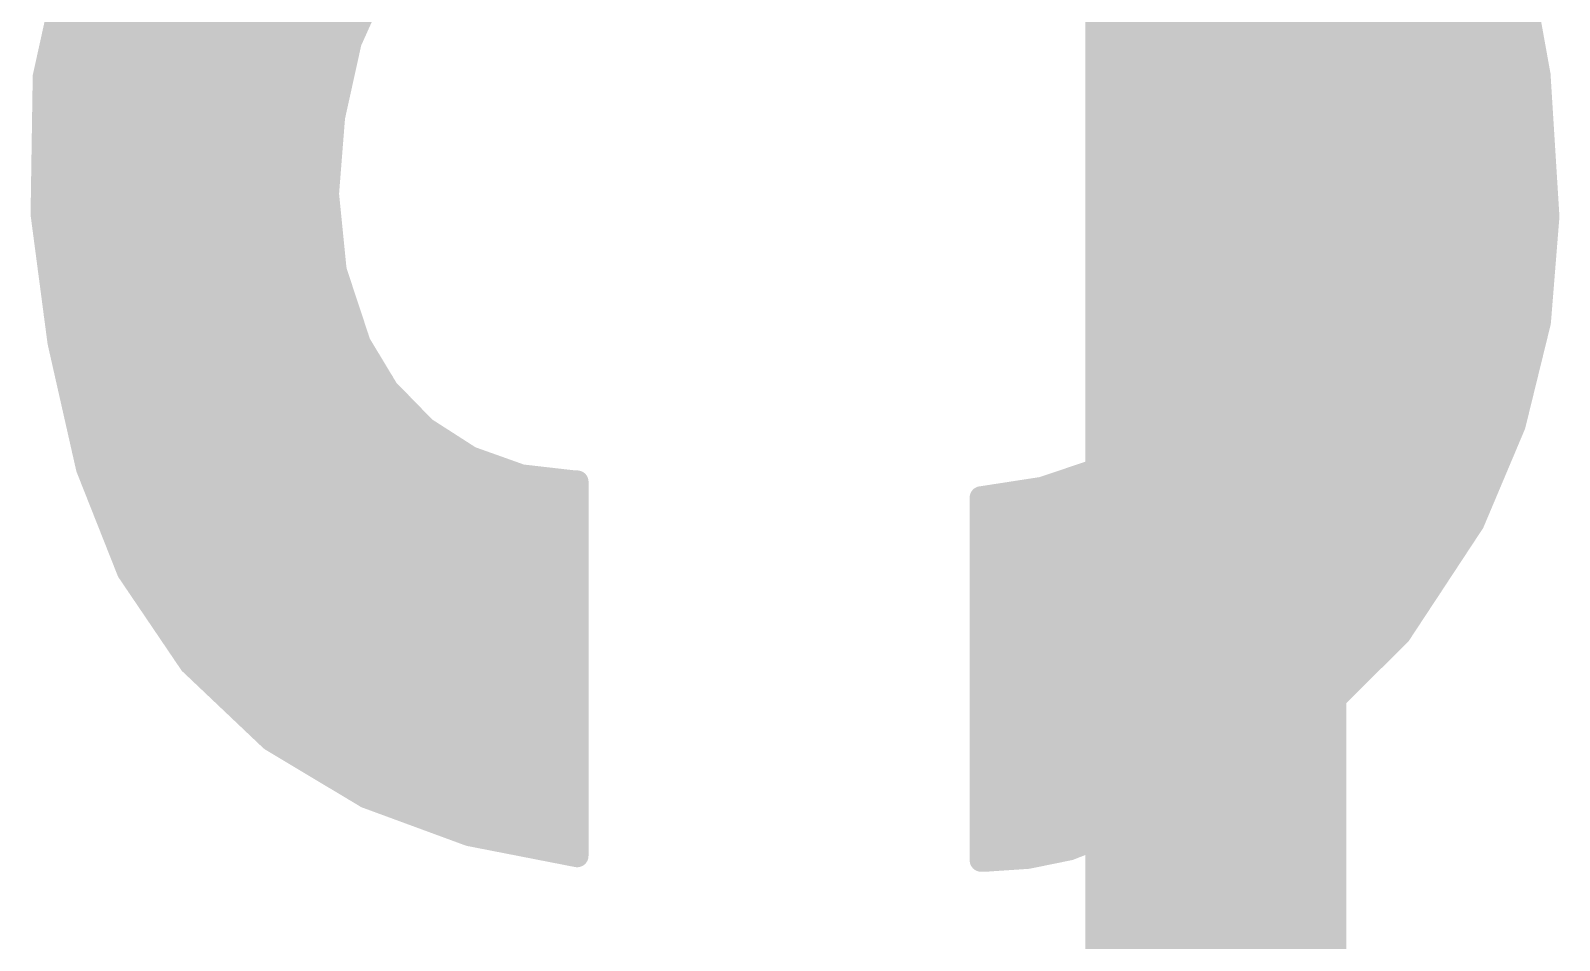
# Model space of a CAD drawing. Extents: x -36 to 72, y -18 to 26.
# Drawn here: x 10.084 to 11.796, y 7.147 to 8.166 of the extents above; entities that cross this region are included whole.
import ezdxf

# ---------------------------------------------------------------- set-up
doc = ezdxf.new("R2010")
doc.units = 0
for name, color, linetype in [('21', 41, 'CONTINUOUS'), ('22', 40, 'CONTINUOUS'), ('51', 53, 'CONTINUOUS')]:
    doc.layers.add(name, color=color, linetype=linetype)

msp = doc.modelspace()

# ---------------------------------------------------------------- linework, layer by layer
at = {"layer": '21', "const_width": 0.254}
msp.add_lwpolyline([(11.43, 8.382), (11.43, 6.096)], dxfattribs=at)
at = {"layer": '22', "const_width": 0.0254}
for points in [[(10.1321, 8.2652), (10.0989, 8.1146)], [(11.7732, 8.1164), (11.745, 8.2728)], [(10.4419, 8.1534), (10.4617, 8.1975)], [(11.4211, 8.2039), (11.4554, 8.1305)], [(10.113, 8.1788), (10.4533, 8.1788)], [(11.4329, 8.1788), (11.762, 8.1788)], [(10.1074, 8.1534), (10.4419, 8.1534)], [(10.4233, 8.0692), (10.4419, 8.1534)], [(11.4447, 8.1534), (11.7665, 8.1534)], [(10.1018, 8.128), (10.4363, 8.128)], [(11.4554, 8.1305), (11.474, 8.0503)], [(11.456, 8.128), (11.7711, 8.128)], [(10.0989, 8.1146), (10.0965, 7.9604)], [(10.0987, 8.1026), (10.4307, 8.1026)], [(11.4619, 8.1026), (11.7741, 8.1026)], [(11.7831, 7.9578), (11.7732, 8.1164)], [(10.0983, 8.0772), (10.4251, 8.0772)], [(10.4165, 7.9832), (10.4233, 8.0692)], [(11.4678, 8.0772), (11.7757, 8.0772)], [(10.0979, 8.0518), (10.4219, 8.0518)], [(11.4737, 8.0518), (11.7772, 8.0518)], [(11.474, 8.0503), (11.4783, 7.968)], [(10.0975, 8.0264), (10.4199, 8.0264)], [(11.4753, 8.0264), (11.7788, 8.0264)], [(10.0971, 8.001), (10.4179, 8.001)], [(11.4766, 8.001), (11.7804, 8.001)], [(10.4251, 7.8974), (10.4165, 7.9832)], [(10.0967, 7.9756), (10.4173, 7.9756)], [(11.4783, 7.968), (11.4707, 7.9068)], [(11.4779, 7.9756), (11.782, 7.9756)], [(10.0965, 7.9604), (10.1154, 7.817)], [(10.0978, 7.9502), (10.4198, 7.9502)], [(11.4761, 7.9502), (11.7825, 7.9502)], [(11.7736, 7.8395), (11.7831, 7.9578)], [(10.1012, 7.9248), (10.4223, 7.9248)], [(11.473, 7.9248), (11.7804, 7.9248)], [(10.1045, 7.8994), (10.4249, 7.8994)], [(10.4521, 7.8156), (10.4251, 7.8974)], [(11.4707, 7.9068), (11.4528, 7.8478)], [(11.4685, 7.8994), (11.7784, 7.8994)], [(10.1079, 7.874), (10.4328, 7.874)], [(11.4608, 7.874), (11.7763, 7.874)], [(10.1112, 7.8486), (10.4412, 7.8486)], [(11.4528, 7.8478), (11.4249, 7.7927)], [(11.453, 7.8486), (11.7743, 7.8486)], [(11.7453, 7.7242), (11.7736, 7.8395)], [(10.1146, 7.8232), (10.4496, 7.8232)], [(10.1154, 7.817), (10.1473, 7.6759)], [(10.4833, 7.7638), (10.4521, 7.8156)], [(11.4403, 7.8232), (11.7696, 7.8232)], [(10.1197, 7.7978), (10.4628, 7.7978)], [(11.4275, 7.7978), (11.7633, 7.7978)], [(11.4249, 7.7927), (11.3888, 7.7464)], [(10.1255, 7.7724), (10.4782, 7.7724)], [(10.5255, 7.7205), (10.4833, 7.7638)], [(11.4091, 7.7724), (11.7571, 7.7724)], [(10.1312, 7.747), (10.4997, 7.747)], [(11.3888, 7.7464), (11.3436, 7.7089)], [(11.3893, 7.747), (11.7509, 7.747)], [(10.137, 7.7216), (10.5244, 7.7216)], [(10.5764, 7.6878), (10.5255, 7.7205)], [(11.3436, 7.7089), (11.2826, 7.6757)], [(11.3589, 7.7216), (11.7442, 7.7216)], [(11.6992, 7.6149), (11.7453, 7.7242)], [(10.1427, 7.6962), (10.5633, 7.6962)], [(11.3203, 7.6962), (11.7335, 7.6962)], [(10.1473, 7.6759), (10.1931, 7.5602)], [(10.6333, 7.6675), (10.5764, 7.6878)], [(11.2826, 7.6757), (11.2168, 7.6535)], [(10.1493, 7.6708), (10.624, 7.6708)], [(10.6934, 7.6606), (10.6333, 7.6675)], [(10.6959, 7.6606), (10.6934, 7.6606)], [(10.6959, 7.2415), (10.6959, 7.6606)], [(11.2681, 7.6708), (11.7228, 7.6708)], [(10.1594, 7.6454), (10.6959, 7.6454)], [(11.2168, 7.6535), (11.1481, 7.6429)], [(11.1481, 7.6429), (11.1481, 7.2365)], [(11.1644, 7.6454), (11.7121, 7.6454)], [(10.1694, 7.62), (10.6959, 7.62)], [(11.1481, 7.62), (11.7013, 7.62)], [(11.6171, 7.4902), (11.6992, 7.6149)], [(10.1795, 7.5946), (10.6959, 7.5946)], [(11.1481, 7.5946), (11.6858, 7.5946)], [(10.1895, 7.5692), (10.6959, 7.5692)], [(10.1931, 7.5602), (10.2628, 7.4572)], [(11.1481, 7.5692), (11.6691, 7.5692)], [(10.2042, 7.5438), (10.6959, 7.5438)], [(11.1481, 7.5438), (11.6524, 7.5438)], [(10.2214, 7.5184), (10.6959, 7.5184)], [(11.1481, 7.5184), (11.6357, 7.5184)], [(10.2385, 7.493), (10.6959, 7.493)], [(11.1481, 7.493), (11.619, 7.493)], [(11.5113, 7.3849), (11.6171, 7.4902)], [(10.2557, 7.4676), (10.6959, 7.4676)], [(10.2628, 7.4572), (10.353, 7.3716)], [(11.1481, 7.4676), (11.5944, 7.4676)], [(10.2786, 7.4422), (10.6959, 7.4422)], [(11.1481, 7.4422), (11.5689, 7.4422)], [(10.3054, 7.4168), (10.6959, 7.4168)], [(11.1481, 7.4168), (11.5434, 7.4168)], [(10.3322, 7.3914), (10.6959, 7.3914)], [(11.1481, 7.3914), (11.5179, 7.3914)], [(11.3862, 7.3034), (11.5113, 7.3849)], [(10.353, 7.3716), (10.4597, 7.3076)], [(10.3624, 7.366), (10.6959, 7.366)], [(11.1481, 7.366), (11.4823, 7.366)], [(10.4047, 7.3406), (10.6959, 7.3406)], [(11.1481, 7.3406), (11.4433, 7.3406)], [(10.447, 7.3152), (10.6959, 7.3152)], [(11.1481, 7.3152), (11.4043, 7.3152)], [(10.4597, 7.3076), (10.5752, 7.2651)], [(11.2471, 7.2492), (11.3862, 7.3034)], [(10.5081, 7.2898), (10.6959, 7.2898)], [(11.1481, 7.2898), (11.3513, 7.2898)], [(10.5752, 7.2651), (10.6959, 7.2415)], [(10.579, 7.2644), (10.6959, 7.2644)], [(11.1481, 7.2644), (11.2861, 7.2644)], [(11.2005, 7.2397), (11.2471, 7.2492)], [(11.1481, 7.239), (11.1903, 7.239)], [(11.1481, 7.2365), (11.1531, 7.2365)], [(11.1531, 7.2365), (11.2005, 7.2397)]]:
    msp.add_lwpolyline(points, dxfattribs=at)
at = {"layer": '22', "const_width": 0.0127}
for points in [[(10.1074, 8.1597, 1), (10.1074, 8.1471)], [(10.4361, 8.156, 1), (10.4477, 8.1508)], [(10.4481, 8.152, 1), (10.4357, 8.1548)], [(10.4419, 8.1471, 1), (10.4419, 8.1597)], [(11.4447, 8.1597, 1), (11.4447, 8.1471)], [(11.7665, 8.1471, 1), (11.7665, 8.1597)], [(10.1018, 8.1343, 1), (10.1018, 8.1217)], [(10.4363, 8.1217, 1), (10.4363, 8.1343)], [(11.4616, 8.1319, 1), (11.4492, 8.1291)], [(11.4496, 8.1278, 1), (11.4612, 8.1332)], [(11.456, 8.1343, 1), (11.456, 8.1217)], [(11.7711, 8.1217, 1), (11.7711, 8.1343)], [(10.0987, 8.109, 1), (10.0987, 8.0963)], [(10.1052, 8.1145, 1), (10.0925, 8.1147)], [(10.0927, 8.116, 1), (10.1051, 8.1132)], [(10.4307, 8.0963, 1), (10.4307, 8.109)], [(11.4619, 8.109, 1), (11.4619, 8.0963)], [(11.7796, 8.1168, 1), (11.7669, 8.116)], [(11.767, 8.1153, 1), (11.7795, 8.1175)], [(11.7741, 8.0963, 1), (11.7741, 8.109)], [(10.0983, 8.0836, 1), (10.0983, 8.0709)], [(10.4297, 8.0687, 1), (10.417, 8.0697)], [(10.4251, 8.0709, 1), (10.4251, 8.0836)], [(11.4678, 8.0836, 1), (11.4678, 8.0709)], [(11.7757, 8.0709, 1), (11.7757, 8.0836)], [(10.0979, 8.0581, 1), (10.0979, 8.0455)], [(10.4171, 8.0705, 1), (10.4295, 8.0678)], [(10.4219, 8.0455, 1), (10.4219, 8.0581)], [(11.4737, 8.0581, 1), (11.4737, 8.0455)], [(11.7772, 8.0455, 1), (11.7772, 8.0581)], [(11.4804, 8.0506, 1), (11.4677, 8.0499)], [(11.4679, 8.0488, 1), (11.4802, 8.0517)], [(10.0975, 8.0328, 1), (10.0975, 8.0201)], [(10.4199, 8.0201, 1), (10.4199, 8.0328)], [(11.4753, 8.0328, 1), (11.4753, 8.0201)], [(11.7788, 8.0201, 1), (11.7788, 8.0328)], [(10.0971, 8.0074, 1), (10.0971, 7.9947)], [(10.4179, 7.9947, 1), (10.4179, 8.0074)], [(11.4766, 8.0074, 1), (11.4766, 7.9947)], [(11.7804, 7.9947, 1), (11.7804, 8.0074)], [(10.4228, 7.9838, 1), (10.4102, 7.9826)], [(10.0967, 7.982, 1), (10.0967, 7.9692)], [(10.4102, 7.9837, 1), (10.4228, 7.9827)], [(10.4173, 7.9692, 1), (10.4173, 7.982)], [(11.4779, 7.982, 1), (11.4779, 7.9692)], [(11.4846, 7.9672, 1), (11.472, 7.9688)], [(11.782, 7.9692, 1), (11.782, 7.982)], [(10.1028, 7.9612, 1), (10.0902, 7.9596)], [(10.0902, 7.9605, 1), (10.1028, 7.9603)], [(10.0978, 7.9566, 1), (10.0978, 7.9439)], [(10.4198, 7.9439, 1), (10.4198, 7.9566)], [(11.4761, 7.9566, 1), (11.4761, 7.9439)], [(11.472, 7.9677, 1), (11.4846, 7.9683)], [(11.7894, 7.9573, 1), (11.7768, 7.9583)], [(11.7768, 7.9574, 1), (11.7894, 7.9582)], [(11.7825, 7.9439, 1), (11.7825, 7.9566)], [(10.1012, 7.9312, 1), (10.1012, 7.9184)], [(10.4223, 7.9184, 1), (10.4223, 7.9312)], [(11.473, 7.9312, 1), (11.473, 7.9184)], [(11.7804, 7.9184, 1), (11.7804, 7.9312)], [(10.1045, 7.9058, 1), (10.1045, 7.893)], [(10.4311, 7.8994, 1), (10.419, 7.8954)], [(10.4249, 7.893, 1), (10.4249, 7.9058)], [(11.4685, 7.9058, 1), (11.4685, 7.893)], [(11.4644, 7.9075, 1), (11.477, 7.906)], [(11.4768, 7.9049, 1), (11.4647, 7.9086)], [(11.7784, 7.893, 1), (11.7784, 7.9058)], [(10.4188, 7.8968, 1), (10.4314, 7.8981)], [(10.1079, 7.8804, 1), (10.1079, 7.8677)], [(10.4328, 7.8677, 1), (10.4328, 7.8804)], [(11.4608, 7.8804, 1), (11.4608, 7.8677)], [(11.7763, 7.8677, 1), (11.7763, 7.8804)], [(10.1112, 7.855, 1), (10.1112, 7.8422)], [(10.4412, 7.8422, 1), (10.4412, 7.855)], [(11.453, 7.855, 1), (11.453, 7.8422)], [(11.4584, 7.8449, 1), (11.4471, 7.8506)], [(11.7743, 7.8422, 1), (11.7743, 7.855)], [(11.4467, 7.8496, 1), (11.4588, 7.8459)], [(11.7672, 7.84, 1), (11.7799, 7.839)], [(11.7797, 7.838, 1), (11.7674, 7.841)], [(10.1146, 7.8296, 1), (10.1146, 7.8168)], [(10.1216, 7.8184, 1), (10.1092, 7.8156)], [(10.1091, 7.8162, 1), (10.1217, 7.8178)], [(10.4575, 7.8189, 1), (10.4467, 7.8123)], [(10.4461, 7.8136, 1), (10.4581, 7.8176)], [(10.4496, 7.8168, 1), (10.4496, 7.8296)], [(11.4403, 7.8296, 1), (11.4403, 7.8168)], [(11.7696, 7.8168, 1), (11.7696, 7.8296)], [(10.1197, 7.8042, 1), (10.1197, 7.7915)], [(10.4628, 7.7915, 1), (10.4628, 7.8042)], [(11.4275, 7.8042, 1), (11.4275, 7.7915)], [(11.7633, 7.7915, 1), (11.7633, 7.8042)], [(11.4192, 7.7956, 1), (11.4306, 7.7898)], [(11.4299, 7.7888, 1), (11.4199, 7.7966)], [(10.1255, 7.7788, 1), (10.1255, 7.766)], [(10.4879, 7.7682, 1), (10.4788, 7.7594)], [(10.4779, 7.7605, 1), (10.4888, 7.7671)], [(10.4782, 7.766, 1), (10.4782, 7.7788)], [(11.4091, 7.7788, 1), (11.4091, 7.766)], [(11.7571, 7.766, 1), (11.7571, 7.7788)], [(10.1312, 7.7534, 1), (10.1312, 7.7407)], [(10.4997, 7.7407, 1), (10.4997, 7.7534)], [(11.3838, 7.7503, 1), (11.3938, 7.7425)], [(11.3893, 7.7534, 1), (11.3893, 7.7407)], [(11.3928, 7.7415, 1), (11.3847, 7.7513)], [(11.7509, 7.7407, 1), (11.7509, 7.7534)], [(10.137, 7.728, 1), (10.137, 7.7153)], [(10.5289, 7.7258, 1), (10.5221, 7.7151)], [(10.5209, 7.716, 1), (10.53, 7.7249)], [(10.5244, 7.7153, 1), (10.5244, 7.728)], [(11.3466, 7.7033, 1), (11.3406, 7.7145)], [(11.3589, 7.728, 1), (11.3589, 7.7153)], [(11.7392, 7.7257, 1), (11.7515, 7.7227)], [(11.7512, 7.7218, 1), (11.7395, 7.7267)], [(11.7442, 7.7153, 1), (11.7442, 7.728)], [(10.1427, 7.7026, 1), (10.1427, 7.6898)], [(10.5633, 7.6898, 1), (10.5633, 7.7026)], [(11.3203, 7.7026, 1), (11.3203, 7.6898)], [(11.3395, 7.7138, 1), (11.3477, 7.704)], [(11.7335, 7.6898, 1), (11.7335, 7.7026)], [(10.1532, 7.6782, 1), (10.1414, 7.6736)], [(10.5785, 7.6938, 1), (10.5742, 7.6818)], [(10.5729, 7.6824, 1), (10.5798, 7.6931)], [(11.2796, 7.6813, 1), (11.2856, 7.6701)], [(11.2846, 7.6697, 1), (11.2806, 7.6817)], [(10.1411, 7.6745, 1), (10.1535, 7.6773)], [(10.1493, 7.6772, 1), (10.1493, 7.6645)], [(10.624, 7.6645, 1), (10.624, 7.6772)], [(10.634, 7.6738, 1), (10.6326, 7.6612)], [(10.6312, 7.6615, 1), (10.6355, 7.6735)], [(10.6934, 7.667, 1), (10.6934, 7.6543)], [(10.7022, 7.6606, 1), (10.6896, 7.6606)], [(10.6927, 7.6543, 1), (10.6941, 7.6669)], [(10.6959, 7.6543, 1), (10.6959, 7.667)], [(11.2681, 7.6772, 1), (11.2681, 7.6645)], [(11.7228, 7.6645, 1), (11.7228, 7.6772)], [(10.1594, 7.6518, 1), (10.1594, 7.6391)], [(10.6959, 7.6391, 1), (10.6959, 7.6518)], [(11.1471, 7.6492, 1), (11.1491, 7.6366)], [(11.1545, 7.6429, 1), (11.1418, 7.6429)], [(11.1644, 7.6518, 1), (11.1644, 7.6391)], [(11.2147, 7.6595, 1), (11.2188, 7.6474)], [(11.2177, 7.6472, 1), (11.2158, 7.6597)], [(11.7121, 7.6391, 1), (11.7121, 7.6518)], [(10.1694, 7.6264, 1), (10.1694, 7.6136)], [(10.6959, 7.6136, 1), (10.6959, 7.6264)], [(11.1481, 7.6264, 1), (11.1481, 7.6136)], [(11.6933, 7.6174, 1), (11.7051, 7.6124)], [(11.7045, 7.6114, 1), (11.6939, 7.6184)], [(11.7013, 7.6136, 1), (11.7013, 7.6264)], [(10.1795, 7.601, 1), (10.1795, 7.5883)], [(10.6959, 7.5883, 1), (10.6959, 7.601)], [(11.1481, 7.601, 1), (11.1481, 7.5883)], [(11.6858, 7.5883, 1), (11.6858, 7.601)], [(10.1895, 7.5756, 1), (10.1895, 7.5629)], [(10.1983, 7.5638, 1), (10.1878, 7.5567)], [(10.1872, 7.5579, 1), (10.199, 7.5626)], [(10.6959, 7.5629, 1), (10.6959, 7.5756)], [(11.1481, 7.5756, 1), (11.1481, 7.5629)], [(11.6691, 7.5629, 1), (11.6691, 7.5756)], [(10.2042, 7.5502, 1), (10.2042, 7.5374)], [(10.6959, 7.5374, 1), (10.6959, 7.5502)], [(11.1481, 7.5502, 1), (11.1481, 7.5374)], [(11.6524, 7.5374, 1), (11.6524, 7.5502)], [(10.2214, 7.5248, 1), (10.2214, 7.5121)], [(10.6959, 7.5121, 1), (10.6959, 7.5248)], [(11.1481, 7.5248, 1), (11.1481, 7.5121)], [(11.6357, 7.5121, 1), (11.6357, 7.5248)], [(10.2385, 7.4994, 1), (10.2385, 7.4867)], [(10.6959, 7.4867, 1), (10.6959, 7.4994)], [(11.1481, 7.4994, 1), (11.1481, 7.4867)], [(11.6118, 7.4937, 1), (11.6224, 7.4867)], [(11.6216, 7.4857, 1), (11.6126, 7.4947)], [(11.619, 7.4867, 1), (11.619, 7.4994)], [(10.2557, 7.474, 1), (10.2557, 7.4612)], [(10.2671, 7.4618, 1), (10.2584, 7.4526)], [(10.2575, 7.4536, 1), (10.268, 7.4607)], [(10.6959, 7.4612, 1), (10.6959, 7.474)], [(11.1481, 7.474, 1), (11.1481, 7.4612)], [(11.5944, 7.4612, 1), (11.5944, 7.474)], [(10.2786, 7.4486, 1), (10.2786, 7.4359)], [(10.6959, 7.4359, 1), (10.6959, 7.4486)], [(11.1481, 7.4486, 1), (11.1481, 7.4359)], [(11.5689, 7.4359, 1), (11.5689, 7.4486)], [(10.3054, 7.4232, 1), (10.3054, 7.4104)], [(10.6959, 7.4104, 1), (10.6959, 7.4232)], [(11.1481, 7.4232, 1), (11.1481, 7.4104)], [(11.5434, 7.4104, 1), (11.5434, 7.4232)], [(10.3322, 7.3978, 1), (10.3322, 7.385)], [(10.6959, 7.385, 1), (10.6959, 7.3978)], [(11.1481, 7.3978, 1), (11.1481, 7.385)], [(11.5148, 7.3796, 1), (11.5078, 7.3902)], [(11.5179, 7.385, 1), (11.5179, 7.3978)], [(10.3563, 7.3771, 1), (10.3498, 7.3662)], [(10.3487, 7.367, 1), (10.3574, 7.3762)], [(10.3624, 7.3724, 1), (10.3624, 7.3597)], [(10.6959, 7.3597, 1), (10.6959, 7.3724)], [(11.1481, 7.3724, 1), (11.1481, 7.3597)], [(11.4823, 7.3597, 1), (11.4823, 7.3724)], [(11.5068, 7.3894, 1), (11.5158, 7.3804)], [(10.4047, 7.347, 1), (10.4047, 7.3342)], [(10.6959, 7.3342, 1), (10.6959, 7.347)], [(11.1481, 7.347, 1), (11.1481, 7.3342)], [(11.4433, 7.3342, 1), (11.4433, 7.347)], [(10.447, 7.3216, 1), (10.447, 7.3088)], [(10.6959, 7.3088, 1), (10.6959, 7.3216)], [(11.1481, 7.3216, 1), (11.1481, 7.3088)], [(11.4043, 7.3088, 1), (11.4043, 7.3216)], [(10.4619, 7.3136, 1), (10.4575, 7.3016)], [(10.4564, 7.3022, 1), (10.463, 7.313)], [(11.3827, 7.3087, 1), (11.3897, 7.2981)], [(11.3885, 7.2975, 1), (11.3839, 7.3093)], [(10.5081, 7.2962, 1), (10.5081, 7.2835)], [(10.6959, 7.2835, 1), (10.6959, 7.2962)], [(11.1481, 7.2962, 1), (11.1481, 7.2835)], [(11.3513, 7.2835, 1), (11.3513, 7.2962)], [(10.5764, 7.2714, 1), (10.5739, 7.2589)], [(10.579, 7.2708, 1), (10.579, 7.258)], [(10.573, 7.2592, 1), (10.5774, 7.2711)], [(10.6959, 7.258, 1), (10.6959, 7.2708)], [(11.1481, 7.2708, 1), (11.1481, 7.258)], [(11.2861, 7.258, 1), (11.2861, 7.2708)], [(11.2448, 7.2551, 1), (11.2494, 7.2433)], [(11.2484, 7.243, 1), (11.2458, 7.2554)], [(10.6896, 7.2415, 1), (10.7022, 7.2415)], [(10.6947, 7.2353, 1), (10.6971, 7.2477)], [(11.1481, 7.2454, 1), (11.1481, 7.2327)], [(11.1481, 7.2429, 1), (11.1481, 7.2302)], [(11.1418, 7.2365, 1), (11.1545, 7.2365)], [(11.1527, 7.2428, 1), (11.1535, 7.2302)], [(11.1531, 7.2302, 1), (11.1531, 7.2429)], [(11.1903, 7.2327, 1), (11.1903, 7.2454)], [(11.1993, 7.2459, 1), (11.2018, 7.2335)], [(11.201, 7.2334, 1), (11.2001, 7.246)]]:
    msp.add_lwpolyline(points, format="xyb", dxfattribs=at)
at = {"layer": '51', "const_width": 0.127}
msp.add_lwpolyline([(11.3284, 19.2024), (11.3284, 6.1976)], dxfattribs=at)

doc.saveas('drawing.dxf')
